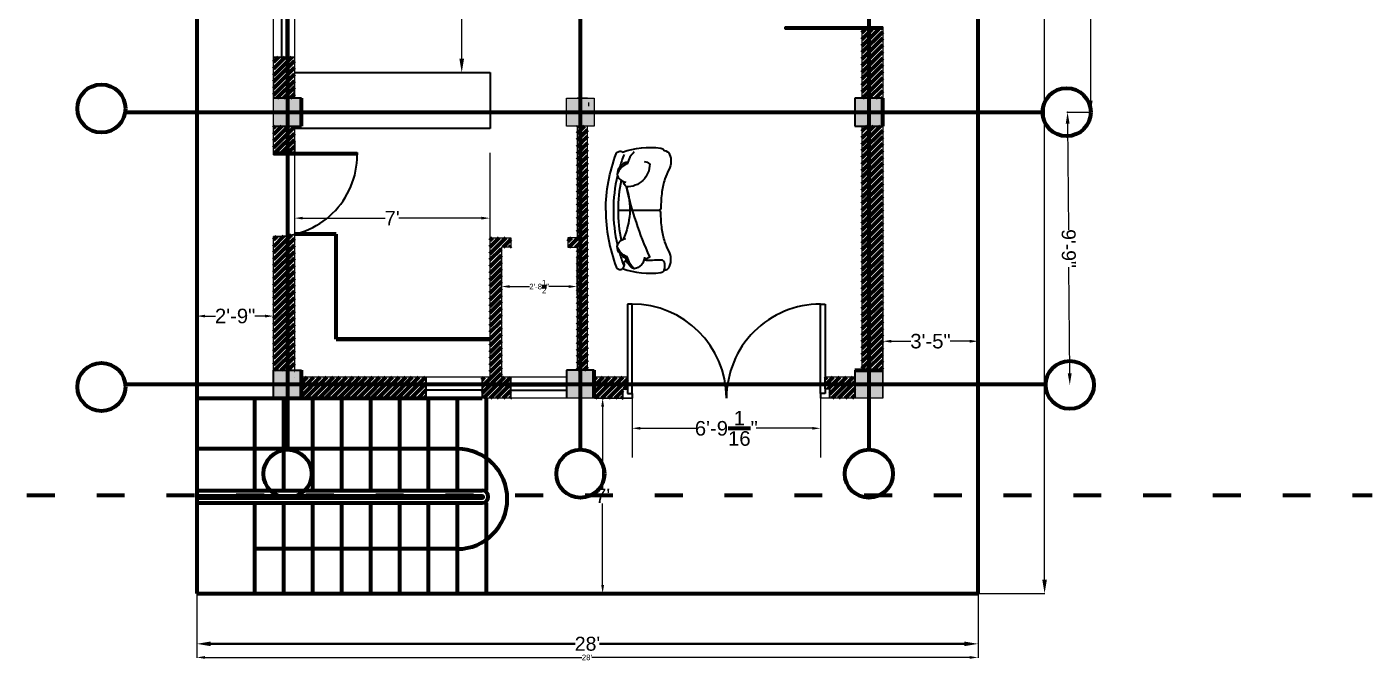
# Model space of a CAD drawing. Header units: inches. Extents: x -10 to 906, y -1163 to 117.
# Drawn here: x -10 to 568, y -595 to -322 of the extents above; entities that cross this region are included whole.
import ezdxf

# ---------------------------------------------------------------- set-up
doc = ezdxf.new("R2010")
doc.units = ezdxf.units.IN
doc.header["$MEASUREMENT"] = 0
doc.linetypes.add('ACAD_ISO03W100', pattern=[30, 12, -18])
doc.layers.get('0').update_dxf_attribs({"lineweight": 35})
for name, color, linetype, lineweight in [('beam1', 5, 'Continuous', 35), ('doors', 4, 'Continuous', 35), ('steps', 191, 'Continuous', 35), ('window', 6, 'Continuous', 35)]:
    doc.layers.add(name, color=color, linetype=linetype, lineweight=lineweight)
doc.layers.add('roof', color=51, linetype='Continuous', plot=False)
doc.layers.add('wall', color=3, linetype='Continuous', plot=False)
doc.styles.get("Standard").update_dxf_attribs({"font": 'arial.ttf'})
doc.dimstyles.get("Standard").update_dxf_attribs({"dimtxt": 2.4, "dimasz": 3.6, "dimexe": 0.18, "dimexo": 0.0625, "dimgap": 0.09, "dimtad": 0, "dimtih": 1, "dimtoh": 1, "dimdec": 4, "dimzin": 0, "dimdsep": 46, "dimlunit": 4, "dimtxsty": 'Standard', "dimcen": 0.09, "dimadec": 0, "dimazin": 0, "dimtfac": 1, "dimtdec": 4, "dimtofl": 0, "dimtmove": 0, "dimatfit": 3, "dimfxl": 1, "dimtolj": 1, "dimtzin": 0, "dimarcsym": 0})
pattern_1 = [(0, (0, 0), (0, 5), [0.5, -3])]

# ---------------------------------------------------------------- blocks, each defined once
blk = doc.blocks.new('*D10')
at = {"layer": 'Defpoints', "color": 0, "linetype": 'Continuous', "lineweight": 211, "ltscale": 10000, "transparency": 16777216}
for p in [(62.74, -565.49), (398.74, -565.49), (398.74, -592.98)]:
    blk.add_point(p, dxfattribs=at)
at = {"layer": 'roof', "color": 0, "linetype": 'Continuous', "lineweight": -2, "ltscale": 10000, "transparency": 16777216}
for p, q in [((62.74, -565.55), (62.74, -593.16)), ((398.74, -565.55), (398.74, -593.16)), ((66.34, -592.98), (228.35, -592.98)), ((395.14, -592.98), (232.65, -592.98))]:
    blk.add_line(p, q, dxfattribs=at)
at = {"layer": 'roof', "color": 0, "linetype": 'Continuous', "lineweight": 211, "ltscale": 10000, "transparency": 16777216}
for points in [[(66.34, -592.38), (66.34, -593.58), (62.74, -592.98)], [(395.14, -592.38), (395.14, -593.58), (398.74, -592.98)]]:
    blk.add_solid(points, dxfattribs=at)
at = {"layer": 'roof', "color": 0, "linetype": 'Continuous', "lineweight": 211, "ltscale": 10000, "transparency": 16777216, "insert": (230.5, -592.98), "char_height": 2.4, "width": 1.9428, "attachment_point": 5}
blk.add_mtext("\\A1;28'", dxfattribs=at)
blk = doc.blocks.new('*D11')
at = {"layer": 'Defpoints', "color": 0, "linetype": 'Continuous', "lineweight": 211, "ltscale": 100000, "transparency": 16777216}
for p in [(62.74, -565.49), (398.74, -565.49), (398.74, -587.13)]:
    blk.add_point(p, dxfattribs=at)
at = {"layer": 'roof', "color": 0, "linetype": 'Continuous', "lineweight": -2, "ltscale": 100000, "transparency": 16777216}
for p, q in [((62.74, -565.55), (62.74, -587.31)), ((398.74, -565.55), (398.74, -587.31))]:
    blk.add_line(p, q, dxfattribs=at)
at = {"layer": 'roof', "color": 0, "linetype": 'Continuous', "lineweight": 40, "ltscale": 100000, "transparency": 16777216}
for p, q in [((68.74, -587.13), (225.51, -587.13)), ((392.74, -587.13), (235.98, -587.13))]:
    blk.add_line(p, q, dxfattribs=at)
at = {"layer": 'roof', "color": 0, "linetype": 'Continuous', "lineweight": 211, "ltscale": 100000, "transparency": 16777216}
for points in [[(68.74, -586.13), (68.74, -588.13), (62.74, -587.13)], [(392.74, -586.13), (392.74, -588.13), (398.74, -587.13)]]:
    blk.add_solid(points, dxfattribs=at)
at = {"layer": 'roof', "color": 7, "linetype": 'Continuous', "lineweight": 211, "ltscale": 100000, "transparency": 16777216, "insert": (230.74, -587.13), "char_height": 6, "attachment_point": 5}
blk.add_mtext("\\A1;{\\C7;28'}", dxfattribs=at)
blk = doc.blocks.new('*D12')
at = {"layer": 'Defpoints', "color": 0, "linetype": 'Continuous', "lineweight": 211, "ltscale": 100000, "transparency": 16777216}
for p in [(398.74, 70.51), (398.74, -565.49), (427.3, -565.49)]:
    blk.add_point(p, dxfattribs=at)
at = {"layer": 'roof', "color": 0, "linetype": 'Continuous', "lineweight": -2, "ltscale": 100000, "transparency": 16777216}
for p, q in [((398.81, 70.51), (427.48, 70.51)), ((398.81, -565.49), (427.48, -565.49))]:
    blk.add_line(p, q, dxfattribs=at)
at = {"layer": 'roof', "color": 7, "linetype": 'Continuous', "lineweight": -2, "ltscale": 100000, "transparency": 16777216}
for p, q in [((427.3, 64.51), (427.3, -244.34)), ((427.3, -559.49), (427.3, -250.65))]:
    blk.add_line(p, q, dxfattribs=at)
at = {"layer": 'roof', "color": 7, "linetype": 'Continuous', "lineweight": 211, "ltscale": 100000, "transparency": 16777216}
for points in [[(426.3, 64.51), (428.3, 64.51), (427.3, 70.51)], [(426.3, -559.49), (428.3, -559.49), (427.3, -565.49)]]:
    blk.add_solid(points, dxfattribs=at)
at = {"layer": 'roof', "color": 5, "linetype": 'Continuous', "lineweight": 211, "ltscale": 100000, "transparency": 16777216, "insert": (427.3, -247.49), "char_height": 6, "attachment_point": 5}
blk.add_mtext("\\A1;{\\C7;53'}", dxfattribs=at)
blk = doc.blocks.new('*D18')
at = {"layer": 'Defpoints', "color": 0, "linetype": 'Continuous', "lineweight": 211, "ltscale": 100000, "transparency": 16777216}
for p in [(104.74, -375.89), (188.74, -375.89), (188.74, -404.07)]:
    blk.add_point(p, dxfattribs=at)
at = {"layer": 'roof', "color": 0, "linetype": 'Continuous', "lineweight": -2, "ltscale": 100000, "transparency": 16777216}
for p, q in [((104.74, -375.96), (104.74, -416.57)), ((188.74, -375.96), (188.74, -416.57)), ((108.34, -404.07), (143.8, -404.07)), ((185.14, -404.07), (149.68, -404.07))]:
    blk.add_line(p, q, dxfattribs=at)
at = {"layer": 'roof', "color": 0, "linetype": 'Continuous', "lineweight": 211, "ltscale": 100000, "transparency": 16777216}
for points in [[(108.34, -403.47), (108.34, -404.67), (104.74, -404.07)], [(185.14, -403.47), (185.14, -404.67), (188.74, -404.07)]]:
    blk.add_solid(points, dxfattribs=at)
at = {"layer": 'roof', "color": 0, "linetype": 'Continuous', "lineweight": 211, "ltscale": 100000, "transparency": 16777216, "insert": (146.74, -404.07), "char_height": 6.25, "attachment_point": 5}
blk.add_mtext("\\A1;7'", dxfattribs=at)
blk = doc.blocks.new('*D19')
at = {"layer": 'Defpoints', "color": 0, "linetype": 'Continuous', "lineweight": 211, "ltscale": 100000, "transparency": 16777216}
for p in [(226.24, -433.48), (193.74, -437.04), (226.24, -437.04)]:
    blk.add_point(p, dxfattribs=at)
at = {"layer": 'roof', "color": 0, "linetype": 'Continuous', "lineweight": -2, "ltscale": 100000, "transparency": 16777216}
for p, q in [((193.74, -436.98), (193.74, -420.98)), ((226.24, -436.98), (226.24, -420.98)), ((197.34, -433.48), (205.82, -433.48)), ((222.64, -433.48), (214.17, -433.48))]:
    blk.add_line(p, q, dxfattribs=at)
at = {"layer": 'roof', "color": 0, "linetype": 'Continuous', "lineweight": 211, "ltscale": 100000, "transparency": 16777216}
for points in [[(197.34, -432.88), (197.34, -434.08), (193.74, -433.48)], [(222.64, -432.88), (222.64, -434.08), (226.24, -433.48)]]:
    blk.add_solid(points, dxfattribs=at)
at = {"layer": 'roof', "color": 0, "linetype": 'Continuous', "lineweight": 211, "ltscale": 100000, "transparency": 16777216, "insert": (209.99, -433.48), "char_height": 2.4, "attachment_point": 5}
blk.add_mtext('\\A1;2\'-8{\\H1x;\\S1/2;}"', dxfattribs=at)
blk = doc.blocks.new('*D20')
at = {"layer": 'Defpoints', "color": 0, "linetype": 'Continuous', "lineweight": 211, "ltscale": 100000, "transparency": 16777216}
for p in [(233.68, -481.49), (233.68, -565.49), (237.27, -565.49)]:
    blk.add_point(p, dxfattribs=at)
at = {"layer": 'roof', "color": 0, "linetype": 'Continuous', "lineweight": -2, "ltscale": 100000, "transparency": 16777216}
for p, q in [((233.74, -481.49), (249.77, -481.49)), ((237.27, -485.09), (237.27, -520.28)), ((237.27, -561.89), (237.27, -526.71)), ((233.74, -565.49), (249.77, -565.49))]:
    blk.add_line(p, q, dxfattribs=at)
at = {"layer": 'roof', "color": 0, "linetype": 'Continuous', "lineweight": 211, "ltscale": 100000, "transparency": 16777216}
for points in [[(236.67, -485.09), (237.87, -485.09), (237.27, -481.49)], [(236.67, -561.89), (237.87, -561.89), (237.27, -565.49)]]:
    blk.add_solid(points, dxfattribs=at)
at = {"layer": 'roof', "color": 0, "linetype": 'Continuous', "lineweight": 211, "ltscale": 100000, "transparency": 16777216, "insert": (237.27, -523.49), "char_height": 6.25, "attachment_point": 5}
blk.add_mtext("\\A1;7'", dxfattribs=at)
blk = doc.blocks.new('*D21')
at = {"layer": 'Defpoints', "color": 0, "linetype": 'Continuous', "lineweight": 211, "ltscale": 100000, "transparency": 16777216}
for p in [(398.74, -457), (357.74, -481.49), (398.74, -481.49)]:
    blk.add_point(p, dxfattribs=at)
at = {"layer": 'roof', "color": 0, "linetype": 'Continuous', "lineweight": -2, "ltscale": 100000, "transparency": 16777216}
for p, q in [((357.74, -481.43), (357.74, -444.5)), ((398.74, -481.43), (398.74, -444.5)), ((361.34, -457), (369.85, -457)), ((395.14, -457), (386.64, -457))]:
    blk.add_line(p, q, dxfattribs=at)
at = {"layer": 'roof', "color": 0, "linetype": 'Continuous', "lineweight": 211, "ltscale": 100000, "transparency": 16777216}
for points in [[(361.34, -456.4), (361.34, -457.6), (357.74, -457)], [(395.14, -456.4), (395.14, -457.6), (398.74, -457)]]:
    blk.add_solid(points, dxfattribs=at)
at = {"layer": 'roof', "color": 0, "linetype": 'Continuous', "lineweight": 211, "ltscale": 100000, "transparency": 16777216, "insert": (378.24, -457), "char_height": 6.25, "attachment_point": 5}
blk.add_mtext('\\A1;3\'-5"', dxfattribs=at)
blk = doc.blocks.new('*D22')
at = {"layer": 'Defpoints', "color": 0, "linetype": 'Continuous', "lineweight": 211, "ltscale": 100000, "transparency": 16777216}
for p in [(62.74, -446.18), (62.74, -481.49), (95.74, -481.49)]:
    blk.add_point(p, dxfattribs=at)
at = {"layer": 'roof', "color": 0, "linetype": 'Continuous', "lineweight": -2, "ltscale": 100000, "transparency": 16777216}
for p, q in [((62.74, -481.43), (62.74, -433.68)), ((95.74, -481.43), (95.74, -433.68)), ((66.34, -446.18), (70.79, -446.18)), ((92.14, -446.18), (87.69, -446.18))]:
    blk.add_line(p, q, dxfattribs=at)
at = {"layer": 'roof', "color": 0, "linetype": 'Continuous', "lineweight": 211, "ltscale": 100000, "transparency": 16777216}
for points in [[(66.34, -445.58), (66.34, -446.78), (62.74, -446.18)], [(92.14, -445.58), (92.14, -446.78), (95.74, -446.18)]]:
    blk.add_solid(points, dxfattribs=at)
at = {"layer": 'roof', "color": 0, "linetype": 'Continuous', "lineweight": 211, "ltscale": 100000, "transparency": 16777216, "insert": (79.24, -446.18), "char_height": 6.25, "attachment_point": 5}
blk.add_mtext('\\A1;2\'-9"', dxfattribs=at)
blk = doc.blocks.new('*D23')
at = {"layer": 'Defpoints', "color": 0, "linetype": 'Continuous', "lineweight": 211, "ltscale": 100000, "transparency": 16777216}
for p in [(249.9, -479.49), (330.99, -479.49), (330.99, -494.44)]:
    blk.add_point(p, dxfattribs=at)
at = {"layer": 'roof', "color": 0, "linetype": 'Continuous', "lineweight": -2, "ltscale": 100000, "transparency": 16777216}
for p, q in [((249.9, -479.55), (249.9, -506.94)), ((330.99, -479.55), (330.99, -506.94)), ((253.5, -494.44), (277.64, -494.44)), ((327.39, -494.44), (303.25, -494.44))]:
    blk.add_line(p, q, dxfattribs=at)
at = {"layer": 'roof', "color": 0, "linetype": 'Continuous', "lineweight": 211, "ltscale": 100000, "transparency": 16777216}
for points in [[(253.5, -493.84), (253.5, -495.04), (249.9, -494.44)], [(327.39, -493.84), (327.39, -495.04), (330.99, -494.44)]]:
    blk.add_solid(points, dxfattribs=at)
at = {"layer": 'roof', "color": 0, "linetype": 'Continuous', "lineweight": 211, "ltscale": 100000, "transparency": 16777216, "insert": (290.44, -494.44), "char_height": 6.25, "attachment_point": 5}
blk.add_mtext('\\A1;6\'-9{\\H1x;\\S1/16;}"', dxfattribs=at)
blk = doc.blocks.new('*D34')
at = {"layer": 'Defpoints', "color": 0, "linetype": 'Continuous', "lineweight": 211, "ltscale": 100000, "transparency": 16777216}
for p in [(180.74, -172.99), (176.67, -341.45), (180.74, -341.45)]:
    blk.add_point(p, dxfattribs=at)
at = {"layer": 'steps', "color": 0, "linetype": 'Continuous', "lineweight": -2, "ltscale": 100000, "transparency": 16777216}
for p, q in [((180.68, -172.99), (176.49, -172.99)), ((176.67, -178.99), (176.67, -252.32)), ((176.67, -335.45), (176.67, -262.12)), ((180.68, -341.45), (176.49, -341.45))]:
    blk.add_line(p, q, dxfattribs=at)
at = {"layer": 'steps', "color": 0, "linetype": 'Continuous', "lineweight": 211, "ltscale": 100000, "transparency": 16777216}
for points in [[(175.67, -178.99), (177.67, -178.99), (176.67, -172.99)], [(175.67, -335.45), (177.67, -335.45), (176.67, -341.45)]]:
    blk.add_solid(points, dxfattribs=at)
at = {"layer": 'steps', "color": 0, "linetype": 'Continuous', "lineweight": 211, "ltscale": 100000, "transparency": 16777216, "insert": (176.67, -257.22), "char_height": 6, "attachment_point": 5, "rotation": 90}
blk.add_mtext("\\A1;14'", dxfattribs=at)
blk = doc.blocks.new('*D38')
at = {"layer": 'beam1', "color": 0, "linetype": 'Continuous', "lineweight": -2, "ltscale": 100000, "transparency": 16777216}
for p, q in [((447.19, -166.99), (447.31, -166.99)), ((447.13, -171.99), (447.13, -251.93)), ((447.13, -353.49), (447.13, -273.55)), ((436.85, -358.49), (447.31, -358.49))]:
    blk.add_line(p, q, dxfattribs=at)
at = {"layer": 'beam1', "color": 0, "linetype": 'Continuous', "lineweight": 211, "ltscale": 100000, "transparency": 16777216}
for points in [[(446.29, -171.99), (447.96, -171.99), (447.13, -166.99)], [(446.29, -353.49), (447.96, -353.49), (447.13, -358.49)]]:
    blk.add_solid(points, dxfattribs=at)
at = {"layer": 'Defpoints', "color": 0, "linetype": 'Continuous', "lineweight": 211, "ltscale": 100000, "transparency": 16777216}
for p in [(447.13, -166.99), (436.78, -358.49), (447.13, -358.49)]:
    blk.add_point(p, dxfattribs=at)
at = {"layer": 'beam1', "color": 0, "linetype": 'Continuous', "lineweight": 211, "ltscale": 100000, "transparency": 16777216, "insert": (447.13, -262.74), "char_height": 6, "attachment_point": 5, "rotation": 90}
blk.add_mtext("\\A1;16'", dxfattribs=at)
blk = doc.blocks.new('*D39')
at = {"layer": 'beam1', "color": 0, "linetype": 'Continuous', "lineweight": -2, "ltscale": 100000, "transparency": 16777216}
for p, q in [((437.12, -358.49), (437, -358.49)), ((437.22, -363.49), (437.59, -409.07)), ((438.1, -470.78), (437.73, -425.2)), ((438.08, -475.78), (437.96, -475.78))]:
    blk.add_line(p, q, dxfattribs=at)
at = {"layer": 'beam1', "color": 0, "linetype": 'Continuous', "lineweight": 211, "ltscale": 100000, "transparency": 16777216}
for points in [[(438.05, -363.48), (436.39, -363.5), (437.18, -358.49)], [(438.94, -470.78), (437.27, -470.79), (438.14, -475.78)]]:
    blk.add_solid(points, dxfattribs=at)
at = {"layer": 'Defpoints', "color": 0, "linetype": 'Continuous', "lineweight": 211, "ltscale": 100000, "transparency": 16777216}
for p in [(437.18, -358.49), (438.14, -475.78), (438.14, -475.78)]:
    blk.add_point(p, dxfattribs=at)
at = {"layer": 'beam1', "color": 0, "linetype": 'Continuous', "lineweight": 211, "ltscale": 100000, "transparency": 16777216, "insert": (437.66, -417.14), "char_height": 6, "attachment_point": 5, "rotation": 270.47197}
blk.add_mtext('\\A1;9\'-9"', dxfattribs=at)

msp = doc.modelspace()

# ---------------------------------------------------------------- hatches: boundary and pattern name
at = {"lineweight": 211, "transparency": 33554687}
h = msp.add_hatch(dxfattribs=at)
h.set_pattern_fill('ACAD_ISO07W100', color=256)
h.set_pattern_definition(pattern_1)
h.paths.add_polyline_path([(107.74398, 26.50907), (95.74398, 26.50907), (95.74398, 14.50907), (107.74398, 14.50907)])
h.paths.add_polyline_path([(233.74398, 26.50907), (221.74398, 26.50907), (221.74398, 14.50907), (233.74398, 14.50907)])
h.paths.add_polyline_path([(357.74398, 26.50907), (345.74398, 26.50907), (345.74398, 14.50907), (357.74398, 14.50907)])
h.paths.add_polyline_path([(357.74398, -160.99093), (345.74398, -160.99093), (345.74398, -172.99093), (357.74398, -172.99093)])
h.paths.add_polyline_path([(233.74398, -160.99093), (221.74398, -160.99093), (221.74398, -172.99093), (233.74398, -172.99093)], flags=0)
h.paths.add_polyline_path([(107.74398, -160.99093), (95.74398, -160.99093), (95.74398, -172.99093), (107.74398, -172.99093)])
h.paths.add_polyline_path([(107.74398, -352.49093), (95.74398, -352.49093), (95.74398, -364.49093), (107.74398, -364.49093)])
h.paths.add_polyline_path([(188.74398, -412.49093), (193.74398, -412.49093), (197.74398, -412.49093), (197.74398, -416.49093), (193.74398, -416.49093), (193.74398, -472.49093), (221.68154, -472.49093), (221.68154, -469.49093), (226.24398, -469.49093), (226.24398, -416.49093), (222.24398, -416.49093), (222.24398, -412.49093), (226.24398, -412.49093), (226.24398, -364.49093), (221.68154, -364.49093), (221.68154, -352.49093), (233.68154, -352.49093), (233.68154, -364.49093), (230.74398, -364.49093), (230.74398, -469.49093), (233.68154, -469.49093), (233.68154, -472.49093), (247.89549, -472.49093), (247.89549, -440.99093), (249.89549, -440.99093, -0.412341612), (290.54387, -481.38018, -0.413812604), (330.98846, -440.99093), (332.98846, -440.99093), (332.98846, -472.49093), (345.74398, -472.49093), (345.74398, -469.49093), (348.74398, -469.49093), (348.74398, -364.49093), (345.74398, -364.49093), (345.74398, -352.49093), (348.74398, -352.49093), (348.74398, -322.83036), (315.74398, -322.83036), (315.74398, -321.83036, -0.357729449), (348.74398, -281.60866), (348.74398, -280.83036), (348.74398, -172.99093), (345.74398, -172.99093), (342.74398, -172.99093), (342.74398, -130.99093, 0.386235106), (301.74398, -172.99093), (220.74398, -172.99093), (220.74398, -130.99093, 0.367707459), (180.74398, -172.99093), (104.74398, -172.99093), (104.74398, -346.98461), (188.74398, -346.98461), (188.74398, -370.98461), (104.74398, -370.98461), (104.74398, -375.89359), (131.74398, -375.89359), (131.74398, -376.89359, -0.348085232), (104.74398, -410.97804), (104.74398, -469.49093), (107.74398, -469.49093), (107.74398, -472.49093), (188.74398, -472.49093)], flags=17)
h.paths.add_polyline_path([(226.24398, -364.49093), (221.68154, -364.49093), (221.68154, -352.49093), (233.68154, -352.49093), (233.68154, -364.49093), (230.74398, -364.49093), (230.74398, -469.49093), (233.68154, -469.49093), (233.68154, -472.49093), (247.89549, -472.49093), (247.89549, -440.99093), (249.89549, -440.99093, -0.412341612), (290.54387, -481.38018, -0.413812604), (330.98846, -440.99093), (332.98846, -440.99093), (332.98846, -472.49093), (345.74398, -472.49093), (345.74398, -469.49093), (348.74398, -469.49093), (348.74398, -364.49093), (345.74398, -364.49093), (345.74398, -352.49093), (348.74398, -352.49093), (348.74398, -322.83036), (315.74398, -322.83036), (315.74398, -321.83036, -0.357729449), (348.74398, -281.60866), (348.74398, -280.83036), (348.74398, -172.99093), (345.74398, -172.99093), (342.74398, -172.99093), (342.74398, -130.99093, 0.386235106), (301.74398, -172.99093), (220.74398, -172.99093), (220.74398, -130.99093, 0.367707459), (180.74398, -172.99093), (104.74398, -172.99093), (104.74398, -346.98461), (188.74398, -346.98461), (188.74398, -370.98461), (104.74398, -370.98461), (104.74398, -375.89359), (131.74398, -375.89359), (131.74398, -376.89359, -0.348085232), (104.74398, -410.97804), (104.74398, -469.49093), (107.74398, -469.49093), (107.74398, -472.49093), (188.74398, -472.49093), (188.74398, -412.49093), (193.74398, -412.49093), (197.74398, -412.49093), (197.74398, -416.49093), (193.74398, -416.49093), (193.74398, -472.49093), (221.68154, -472.49093), (221.68154, -469.49093), (226.24398, -469.49093), (226.24398, -416.49093), (222.24398, -416.49093), (222.24398, -412.49093), (226.24398, -412.49093)], flags=17)
h.paths.add_polyline_path([(107.74398, -469.49093), (95.74398, -469.49093), (95.74398, -481.49093), (107.74398, -481.49093)])
h.paths.add_polyline_path([(233.68154, -469.49093), (221.68154, -469.49093), (221.68154, -481.49093), (233.68154, -481.49093)])
h.paths.add_polyline_path([(357.74398, -469.49093), (345.74398, -469.49093), (345.74398, -481.49093), (357.74398, -481.49093)])
h.paths.add_polyline_path([(357.74398, -352.49093), (345.74398, -352.49093), (345.74398, -364.49093), (357.74398, -364.49093)])
h.paths.add_polyline_path([(233.68154, -352.49093), (221.68154, -352.49093), (221.68154, -364.49093), (233.68154, -364.49093)], flags=0)
h = msp.add_hatch(dxfattribs=at)
h.set_pattern_fill('ANSI31', color=256, scale=16)
h.paths.add_polyline_path([(301.74398, -168.49093), (233.74398, -168.49093), (233.74398, -172.99093), (301.74398, -172.99093)])
h.paths.add_polyline_path([(229.24398, -30.99093), (306.24398, -30.99093), (306.24398, -26.49093), (301.24398, -26.49093), (301.24398, 17.50907), (345.74398, 17.50907), (345.74398, 26.50907), (233.74398, 26.50907), (233.74398, 17.50907), (296.74398, 17.50907), (296.74398, -26.49093), (229.24398, -26.49093), (229.24398, -21.99093), (224.74398, -21.99093), (224.74398, -160.99093), (229.24398, -160.99093)])
h.paths.add_polyline_path([(104.74398, 14.50907), (95.74398, 14.50907), (95.74398, -82.99093), (104.74398, -82.99093)])
h.paths.add_polyline_path([(180.74398, -168.49093), (107.74398, -168.49093), (107.74398, -172.99093), (180.74398, -172.99093)])
h.paths.add_polyline_path([(357.74398, -172.99093), (348.74398, -172.99093), (348.74398, -281.60866, -0.055234877), (357.74398, -280.83036)])
h.paths.add_polyline_path([(357.74398, -118.99093), (348.74398, -118.99093), (348.74398, -160.99093), (357.74398, -160.99093)])
h.paths.add_polyline_path([(357.74398, 14.50907), (348.74398, 14.50907), (348.74398, -26.49093), (343.74398, -26.49093), (343.74398, -30.99093), (348.74398, -30.99093), (348.74398, -82.99093), (357.74398, -82.99093)])
h.paths.add_polyline_path([(192.23554, 26.50907), (107.74398, 26.50907), (107.74398, 17.50907), (192.23554, 17.50907)])
h.paths.add_polyline_path([(221.74398, 26.50907), (216.23554, 26.50907), (216.23554, 17.50907), (221.74398, 17.50907)])
h.paths.add_polyline_path([(104.74398, -334.83036), (95.74398, -334.83036), (95.74398, -352.49093), (104.74398, -352.49093), (104.74398, -346.98461)])
h.paths.add_polyline_path([(104.74398, -364.49093), (95.74398, -364.49093), (95.74398, -375.89359), (104.74398, -375.89359), (104.74398, -370.98461)])
h.paths.add_polyline_path([(104.74398, -410.97804, -0.064863612), (95.74398, -411.89359), (95.74398, -469.49093), (104.74398, -469.49093)])
h.paths.add_polyline_path([(193.74398, -416.49093), (197.74398, -416.49093), (197.74398, -412.49093), (193.74398, -412.49093), (188.74398, -412.49093), (188.74398, -472.49093), (185.40913, -472.49093), (185.40913, -481.49093), (197.68154, -481.49093), (197.68154, -472.49093), (193.74398, -472.49093)])
h.paths.add_polyline_path([(230.74398, -364.49093), (226.24398, -364.49093), (226.24398, -412.49093), (222.24398, -412.49093), (222.24398, -416.49093), (226.24398, -416.49093), (226.24398, -469.49093), (230.74398, -469.49093)])
h.paths.add_polyline_path([(357.74398, -364.49093), (348.74398, -364.49093), (348.74398, -469.49093), (357.74398, -469.49093)])
h.paths.add_polyline_path([(357.74398, -322.83036), (348.74398, -322.83036), (348.74398, -352.49093), (357.74398, -352.49093)])
h.paths.add_polyline_path([(345.74398, -472.49093), (332.98846, -472.49093), (332.98846, -477.49093), (334.98846, -477.49093), (334.98846, -481.49093), (345.74398, -481.49093)])
h.paths.add_polyline_path([(245.89549, -477.49093), (247.89549, -477.49093), (247.89549, -472.49093), (233.68154, -472.49093), (233.68154, -481.49093), (245.89549, -481.49093)])
h.paths.add_polyline_path([(161.40913, -472.49093), (107.74398, -472.49093), (107.74398, -481.49093), (161.40913, -481.49093)])
h = msp.add_hatch(dxfattribs=at)
h.set_pattern_fill('ACAD_ISO07W100', color=256)
h.set_pattern_definition(pattern_1)
h.paths.add_polyline_path([(227.69755, -358.49093), (233.68154, -358.49093), (233.68154, -352.49093), (227.69821, -352.49093)])
at = {"layer": 'steps', "linetype": 'Continuous', "lineweight": 211, "ltscale": 100000, "transparency": 33554681}
h = msp.add_hatch(color=1, dxfattribs=at)
h.dxf.hatch_style = 1
h.paths.add_polyline_path([(107.74398, 26.50907), (95.74398, 26.50907), (95.74398, 14.50907), (107.74398, 14.50907)])
h.paths.add_polyline_path([(233.74398, 26.50907), (221.74398, 26.50907), (221.74398, 14.50907), (233.74398, 14.50907)])
h.paths.add_polyline_path([(357.74398, 26.50907), (345.74398, 26.50907), (345.74398, 14.50907), (357.74398, 14.50907)])
h.paths.add_polyline_path([(233.74398, -160.99093), (221.74398, -160.99093), (221.74398, -172.99093), (233.74398, -172.99093)])
h.paths.add_polyline_path([(107.74398, -160.99093), (95.74398, -160.99093), (95.74398, -172.99093), (107.74398, -172.99093)])
h.paths.add_polyline_path([(357.74398, -160.99093), (345.74398, -160.99093), (345.74398, -172.99093), (357.74398, -172.99093)])
h.paths.add_polyline_path([(107.74398, -469.49093), (95.74398, -469.49093), (95.74398, -481.49093), (107.74398, -481.49093)])
h.paths.add_polyline_path([(107.74398, -352.49093), (95.74398, -352.49093), (95.74398, -364.49093), (107.74398, -364.49093)])
h.paths.add_polyline_path([(233.68154, -469.49093), (221.68154, -469.49093), (221.68154, -481.49093), (233.68154, -481.49093)])
h.paths.add_polyline_path([(233.68154, -352.49093), (221.68154, -352.49093), (221.68154, -364.49093), (233.68154, -364.49093)])
h.paths.add_polyline_path([(357.74398, -352.49093), (345.74398, -352.49093), (345.74398, -364.49093), (357.74398, -364.49093)])
h.paths.add_polyline_path([(357.74398, -469.49093), (345.74398, -469.49093), (345.74398, -481.49093), (357.74398, -481.49093)])

# ---------------------------------------------------------------- linework, layer by layer
at = {"color": 1, "lineweight": 100}
for p, q in [((62.74398, 70.50907), (62.74398, -565.49093)), ((62.74398, -565.49093), (398.74398, -565.49093))]:
    msp.add_line(p, q, dxfattribs=at)
at = {"color": 1, "lineweight": 158}
msp.add_line((398.74398, -565.49093), (398.74398, 70.50907), dxfattribs=at)
for p, q in [((315.74398, -322.83036), (315.74398, -321.83036)), ((357.74398, -322.83036), (348.74398, -322.83036)), ((104.74398, -352.49093), (104.74398, -346.98461)), ((104.93375, -341.45144), (188.93375, -341.45144)), ((188.93375, -341.45144), (188.93375, -365.45144)), ((107.74398, -352.49093), (95.74398, -352.49093)), ((107.74398, -364.49093), (107.74398, -352.49093)), ((357.74398, -352.49093), (345.74398, -352.49093)), ((345.74398, -352.49093), (345.74398, -364.49093)), ((95.74398, -364.49093), (107.74398, -364.49093)), ((188.93375, -365.45144), (104.93375, -365.45144)), ((345.74398, -364.49093), (357.74398, -364.49093)), ((104.74398, -375.89359), (95.74398, -375.89359)), ((95.74398, -375.89359), (95.74398, -376.89359)), ((104.74398, -370.98461), (104.74398, -375.89359)), ((131.74398, -375.89359), (131.74398, -376.89359)), ((95.74398, -411.89359), (97.7162, -411.89359)), ((249.89549, -440.99093), (247.89549, -440.99093)), ((330.98846, -440.99093), (332.98846, -440.99093)), ((95.74398, -481.49093), (95.74398, -469.49093)), ((95.74398, -469.49093), (107.74398, -469.49093)), ((104.74398, -472.49093), (104.74398, -472.49093)), ((107.74398, -469.49093), (107.74398, -481.49093)), ((233.68154, -469.49093), (221.68154, -469.49093)), ((221.68154, -469.49093), (221.68154, -481.49093)), ((233.68154, -481.49093), (233.68154, -469.49093)), ((247.89549, -472.49093), (247.89549, -477.49093)), ((332.98846, -477.49093), (332.98846, -472.49093)), ((357.74398, -469.49093), (345.74398, -469.49093)), ((345.74398, -469.49093), (345.74398, -481.49093)), ((245.89549, -481.49093), (245.89549, -477.49093)), ((245.89549, -477.49093), (247.89549, -477.49093)), ((247.89549, -477.49093), (247.89549, -479.49093)), ((247.89549, -479.49093), (249.89549, -479.49093)), ((249.89549, -479.49093), (249.89549, -481.49093)), ((332.98846, -479.49093), (330.98846, -479.49093)), ((330.98846, -479.49093), (330.98846, -481.49093)), ((332.98846, -477.49093), (332.98846, -479.49093)), ((334.98846, -477.49093), (332.98846, -477.49093)), ((334.98846, -481.49093), (334.98846, -477.49093)), ((247.89549, -481.49093), (247.89549, -481.49093)), ((290.54387, -481.49093), (290.54387, -481.38018)), ((330.98846, -481.49093), (330.98846, -481.49093))]:
    msp.add_line(p, q)
at = {"color": 2, "transparency": 33554687}
msp.add_line((261.41299, -400.71517), (243.88352, -400.71517), dxfattribs=at)
msp.add_line((261.41299, -400.71517), (243.88352, -400.71517), dxfattribs=at)
at = {"lineweight": 211, "transparency": 33554687}
for p, q in [((62.74398, -481.49093), (185.40913, -481.49093)), ((174.73558, -503.28799), (62.74398, -503.28799)), ((62.74398, -521.1844), (185.40913, -521.1844)), ((62.74398, -523.43876), (185.40913, -523.43876)), ((185.40913, -524.43876), (62.74398, -524.43876)), ((62.74398, -526.51289), (185.40913, -526.51289)), ((174.73558, -546.33789), (87.631, -546.33789))]:
    msp.add_line(p, q, dxfattribs=at)
at = {"linetype": 'ACAD_ISO03W100', "lineweight": 211, "transparency": 33554687}
msp.add_line((-10.30363, -523.25392), (568.13283, -523.25392), dxfattribs=at)
at = {"color": 2, "ltscale": 0.03, "transparency": 33554687}
for points in [[(238.63217, -400.71517, -0.091147887), (243.10073, -376.40613, -0.507087595), (245.82375, -375.6566, -0.120617061), (262.26324, -373.96518, -0.231213783), (263.74112, -374.95099, -0.263002645), (266.06984, -376.63749, -0.202138419), (265.9159, -383.06778, 0.050162362), (263.97764, -387.2111, 0.02555511), (262.78756, -392.71126, 0.02916006), (262.26945, -399.84264, -0.401125704), (261.41299, -400.71517)], [(238.63217, -400.71517, 0.091147887), (243.10073, -425.02421, 0.507087595), (245.82375, -425.77374, 0.120617061), (262.26324, -427.46516, 0.231213783), (263.74112, -426.47935, 0.263002645), (266.06984, -424.79285, 0.202138419), (265.9159, -418.36256, -0.050162362), (263.97764, -414.21924, -0.02555511), (262.78756, -408.71908, -0.02916006), (262.26945, -401.5877, 0.401125704), (261.41299, -400.71517)]]:
    msp.add_lwpolyline(points, format="xyb", dxfattribs=at)
at = {"color": 2, "transparency": 33554687}
for points in [[(250.86876, -375.57247, 0.147729876), (247.86044, -380.68853, 0.213342759), (243.44823, -385.20271, 0.17866181)], [(247.62068, -379.98175, 0.306663495), (243.44823, -385.20271, 0.306329966), (247.25877, -388.61341, -0.87284716)], [(255.17424, -379.70596, -0.16554063), (257.48707, -380.78885, -0.425989169), (247.45933, -390.61971, -0.121523323), (246.07718, -388.28605, 7.115464291)], [(255.17424, -421.72437, 0.16554063), (257.48707, -420.64149, -0.046291463), (247.45933, -390.61971, -0.189549284), (246.07718, -413.14428, -7.115464291)], [(247.62068, -421.44859, -0.306663495), (243.44823, -416.22763, -0.306329966), (247.25877, -412.81692, 0.87284716)], [(250.86876, -425.85787, -0.147729876), (247.86044, -420.7418, -0.213342759), (243.44823, -416.22763, -0.17866181)], [(245.82375, -425.77374, 0.174629682), (246.50892, -424.70162, 0.041507516), (246.60152, -424.04412, 0.058407765), (246.57892, -423.66622, -0.207514067), (247.36173, -421.86128, -2.30571818)], [(255.28097, -420.84212, -0.356772365), (250.86876, -425.85787, -0.24954205), (247.23273, -421.31314, 9.616880348)], [(263.74112, -426.47935, 0.118752797), (264.01369, -425.57156), (264.01369, -423.82111, 0.414213562), (262.26324, -422.07066, -0.022119808), (255.04884, -422.21081, 0.24920245)]]:
    msp.add_lwpolyline(points, format="xyb", dxfattribs=at)
for centre, radius, start, end in [((306.98723, -400.71517), 65.10488, 158.31795631, 163.42586876), ((306.98723, -400.71517), 65.10488, 166.71479517, 180), ((305.23678, -400.71517), 61.35326, 167.87326426, 180), ((306.98723, -400.71517), 65.10488, 180, 193.28520483), ((305.23678, -400.71517), 61.35326, 180, 192.12673574), ((306.98723, -400.71517), 65.10488, 196.57413124, 201.68204369), ((306.98723, -400.71517), 63.35443, 198.90143321, 199.56457577)]:
    msp.add_arc(centre, radius, start, end, dxfattribs=at)
at = {"lineweight": 211, "transparency": 33554687}
for centre, radius in [((174.73558, -524.81294), 21.52495), ((185.40913, -523.84865), 2.66424), ((185.40913, -523.93876), 0.5)]:
    msp.add_arc(centre, radius, 270, 90, dxfattribs=at)
at = {"layer": 'beam1', "color": 5, "linetype": 'ACAD_ISO03W100', "lineweight": 211, "ltscale": 100000, "transparency": 33554687}
for p, q in [((101.74398, 96.69856), (101.74398, -503.28799)), ((227.68154, -503.28799), (227.74398, 96.69856)), ((32.72639, -358.49093), (427.29843, -358.49093)), ((32.72639, -475.49093), (427.29843, -475.49093))]:
    msp.add_line(p, q, dxfattribs=at)
at = {"layer": 'beam1', "color": 5, "linetype": 'ACAD_ISO03W100', "lineweight": 120, "ltscale": 100000, "transparency": 33554687}
msp.add_line((351.74398, 96.69856), (351.74398, -503.28799), dxfattribs=at)
at = {"layer": 'beam1', "color": 7, "linetype": 'Continuous', "lineweight": 211, "ltscale": 100000, "transparency": 33554687}
for p, q in [((107.74398, -364.49093), (107.74398, -352.49093)), ((357.74398, -364.49093), (357.74398, -352.49093)), ((107.74398, -481.49093), (107.74398, -469.49093)), ((233.68154, -481.49093), (233.68154, -469.49093)), ((345.74398, -469.49093), (357.74398, -469.49093)), ((227.68462, -475.48786), (227.68154, -475.49093)), ((227.68154, -475.49093), (227.68462, -475.494))]:
    msp.add_line(p, q, dxfattribs=at)
at = {"layer": 'beam1', "color": 5, "linetype": 'Continuous', "lineweight": 211, "ltscale": 100000, "transparency": 33554687}
for centre in [(21.73961, -356.92992), (436.78398, -358.49093), (21.73961, -476.66803), (438.14383, -475.78334), (101.7687, -513.96653), (227.7032, -513.96653), (351.74398, -513.96653)]:
    msp.add_circle(centre, 10.34376, dxfattribs=at)
at = {"layer": 'doors'}
for p, q in [((315.74398, -321.83036), (357.74398, -321.83036)), ((348.74398, -322.83036), (315.74398, -322.83036)), ((95.74398, -375.89359), (131.74398, -375.89359)), ((131.74398, -376.89359), (95.74398, -376.89359)), ((247.89549, -440.99093), (247.89549, -472.49093)), ((249.89549, -479.49093), (249.89549, -440.99093)), ((330.98846, -479.49093), (330.98846, -440.99093)), ((332.98846, -440.99093), (332.98846, -472.49093))]:
    msp.add_line(p, q, dxfattribs=at)
for centre, radius, start, end in [((96.73009, -376.89359), 35.01389, 268.38614109, 0), ((249.89549, -481.64015), 40.64922, 0.36643328, 90), ((330.98846, -481.43556), 40.44463, 90, 180.07844652)]:
    msp.add_arc(centre, radius, start, end, dxfattribs=at)
at = {"layer": 'roof', "linetype": 'Continuous', "lineweight": 211, "transparency": 33554687}
for p, q in [((122.70899, -410.97804), (104.74398, -410.97804)), ((122.70899, -456.06464), (122.70899, -410.97804)), ((122.70899, -456.06464), (188.74398, -456.06464)), ((188.74398, -456.06464), (122.70899, -456.06464)), ((188.74398, -472.49093), (188.74398, -472.49093))]:
    msp.add_line(p, q, dxfattribs=at)
at = {"layer": 'steps', "lineweight": 211, "transparency": 33554687}
for p, q in [((87.631, -481.49093), (87.631, -521.1844)), ((100.07451, -481.49093), (100.07451, -521.1844)), ((112.51802, -481.49093), (112.51802, -521.1844)), ((124.96153, -481.49093), (124.96153, -521.1844)), ((137.40504, -481.49093), (137.40504, -521.1844)), ((149.84855, -481.49093), (149.84855, -521.1844)), ((162.29206, -481.49093), (162.29206, -521.1844)), ((174.73558, -481.49093), (174.73558, -521.1844)), ((187.17909, -481.49093), (187.17909, -521.1844)), ((87.631, -526.51289), (87.631, -565.49093)), ((100.07451, -526.51289), (100.07451, -565.49093)), ((112.51802, -526.51289), (112.51802, -565.49093)), ((124.96153, -526.51289), (124.96153, -565.49093)), ((137.40504, -526.51289), (137.40504, -565.49093)), ((149.84855, -526.51289), (149.84855, -565.49093)), ((162.29206, -526.51289), (162.29206, -565.49093)), ((174.73558, -526.51289), (174.73558, -565.49093)), ((187.17909, -526.51289), (187.17909, -565.49093))]:
    msp.add_line(p, q, dxfattribs=at)
at = {"layer": 'wall'}
for p, q in [((95.74398, -376.89359), (95.74398, 26.50907)), ((104.74398, -172.99093), (104.74398, -346.98461)), ((348.74398, -322.83036), (348.74398, -352.49093)), ((357.74398, -321.83036), (357.74398, -481.49093)), ((95.74398, -343.49093), (95.74398, -352.49093)), ((104.74398, -346.98461), (104.74398, -352.49093)), ((221.68154, -364.49093), (221.68154, -352.49093)), ((221.68154, -352.49093), (233.68154, -352.49093)), ((230.74398, -352.49093), (226.24398, -352.49093)), ((230.74398, -352.49093), (226.24398, -352.49093)), ((233.68154, -352.49093), (233.68154, -364.49093)), ((104.74398, -364.49093), (104.74398, -370.98461)), ((233.68154, -364.49093), (221.68154, -364.49093)), ((226.24398, -364.49093), (226.24398, -412.49093)), ((230.74398, -469.49093), (230.74398, -364.49093)), ((348.74398, -364.49093), (348.74398, -469.49093)), ((95.74398, -481.49093), (95.74398, -411.89359)), ((104.74398, -410.97804), (104.74398, -469.49093)), ((188.74398, -412.49093), (188.74398, -472.49093)), ((188.74398, -412.49093), (193.74398, -412.49093)), ((193.74398, -412.49093), (197.74398, -412.49093)), ((197.74398, -412.49093), (197.74398, -416.49093)), ((226.24398, -412.49093), (222.24398, -412.49093)), ((222.24398, -412.49093), (222.24398, -416.49093)), ((193.74398, -416.49093), (193.74398, -472.49093)), ((197.74398, -416.49093), (193.74398, -416.49093)), ((222.24398, -416.49093), (226.24398, -416.49093)), ((226.24398, -416.49093), (226.24398, -469.49093)), ((188.74398, -472.49093), (107.74398, -472.49093)), ((221.68154, -472.49093), (193.74398, -472.49093)), ((247.89549, -472.49093), (233.68154, -472.49093)), ((345.74398, -472.49093), (332.98846, -472.49093)), ((249.89549, -481.49093), (95.74398, -481.49093)), ((357.74398, -481.49093), (330.98846, -481.49093))]:
    msp.add_line(p, q, dxfattribs=at)
at = {"layer": 'window'}
for p, q in [((99.24398, -286.83036), (99.24398, -334.83036)), ((101.24398, -286.83036), (101.24398, -334.83036)), ((95.74398, -334.83036), (104.74398, -334.83036)), ((161.40913, -481.49093), (161.40913, -472.49093)), ((185.40913, -472.49093), (185.40913, -481.49093)), ((197.68154, -472.49093), (197.68154, -481.49093)), ((221.68154, -472.49093), (221.68154, -481.49093)), ((185.40913, -475.99093), (161.40913, -475.99093)), ((185.40913, -477.99093), (161.40913, -477.99093)), ((197.68154, -475.99093), (221.68154, -475.99093)), ((197.68154, -477.99093), (221.68154, -477.99093))]:
    msp.add_line(p, q, dxfattribs=at)

# ---------------------------------------------------------------- dimensions: what is measured, and where the dimension line sits
at = {"layer": 'beam1', "color": 7, "linetype": 'Continuous', "lineweight": 211, "ltscale": 100000, "transparency": 33554687}
dim = msp.add_linear_dim(base=(447.1277360528, -358.4909303277), p1=(447.1277360528, -166.9909303277), p2=(436.7839774649, -358.4909303277), angle=90, dimstyle='Standard', override={"dimtxt": 6, "dimasz": 5, "dimgap": 6, "dimtih": 0, "dimtoh": 0, "dimdec": 0, "dimtdec": 0}, dxfattribs=at)
dim.commit()
dim.dimension.update_dxf_attribs({"geometry": '*D38', "text_midpoint": (447.1277360528, -262.7409303277)})
dim = msp.add_aligned_dim(p1=(437.17762, -358.49093), p2=(438.14383, -475.78334), distance=0, dimstyle='Standard', override={"dimtxt": 6, "dimasz": 5, "dimtih": 0, "dimtoh": 0, "dimdec": 0, "dimtdec": 0}, dxfattribs=at)
dim.commit()
dim.dimension.update_dxf_attribs({"geometry": '*D39', "text_midpoint": (437.66073, -417.13714)})
at = {"layer": 'roof', "color": 7, "linetype": 'Continuous', "lineweight": 211, "ltscale": 100000, "transparency": 33554687}
dim = msp.add_linear_dim(base=(427.29843, -565.49093), p1=(398.74398, 70.50907), p2=(398.74398, -565.49093), angle=90, text='{\\C7;<>}', dimstyle='Standard', override={"dimtxt": 6, "dimasz": 6, "dimclrd": 7, "dimclrt": 5}, dxfattribs=at)
dim.commit()
dim.dimension.update_dxf_attribs({"geometry": '*D12', "text_midpoint": (427.29843, -247.49093)})
for base, p1, p2, override, picture, middle in [((188.74398, -404.07275), (104.74398, -375.89359), (188.74398, -375.89359), {"dimtxt": 6.25, "dimexe": 12.5}, '*D18', (146.74398, -404.07275)), ((226.24398, -433.48321), (193.74398, -437.04245), (226.24398, -437.04245), {"dimexe": 12.5}, '*D19', (209.99398, -433.48321)), ((62.74398, -446.18351), (95.74398, -481.49093), (62.74398, -481.49093), {"dimtxt": 6.25, "dimexe": 12.5}, '*D22', (79.24398, -446.18351)), ((398.74398, -456.99951), (357.74398, -481.49093), (398.74398, -481.49093), {"dimtxt": 6.25, "dimexe": 12.5}, '*D21', (378.24398, -456.99951)), ((330.98846, -494.43952), (249.89549, -479.49093), (330.98846, -479.49093), {"dimtxt": 6.25, "dimexe": 12.5}, '*D23', (290.44197, -494.43952))]:
    dim = msp.add_linear_dim(base=base, p1=p1, p2=p2, dimstyle='Standard', override=override, dxfattribs=at)
    dim.commit()
    dim.dimension.update_dxf_attribs({"geometry": picture, "text_midpoint": middle})
dim = msp.add_linear_dim(base=(237.27202, -565.49093), p1=(233.68154, -481.49093), p2=(233.68154, -565.49093), angle=90, dimstyle='Standard', override={"dimtxt": 6.25, "dimexe": 12.5}, dxfattribs=at)
dim.commit()
dim.dimension.update_dxf_attribs({"geometry": '*D20', "text_midpoint": (237.27202, -523.49093)})
at = {"layer": 'roof', "color": 5, "linetype": 'Continuous', "lineweight": 211, "ltscale": 10000, "transparency": 33554472}
dim = msp.add_linear_dim(base=(398.74398, -592.97626), p1=(62.74398, -565.49093), p2=(398.74398, -565.49093), dimstyle='Standard', override={"dimscale": 0}, dxfattribs=at)
dim.commit()
dim.dimension.update_dxf_attribs({"geometry": '*D10', "text_midpoint": (230.4997, -592.97626), "dimtype": 160})
at = {"layer": 'roof', "color": 7, "linetype": 'Continuous', "lineweight": 211, "ltscale": 100000, "transparency": 33554687}
dim = msp.add_linear_dim(base=(398.74398, -587.13339), p1=(62.74398, -565.49093), p2=(398.74398, -565.49093), text='{\\C7;<>}', dimstyle='Standard', override={"dimtxt": 6, "dimasz": 6, "dimclrt": 7, "dimlwd": 40}, dxfattribs=at)
dim.commit()
dim.dimension.update_dxf_attribs({"geometry": '*D11', "text_midpoint": (230.74398, -587.13339)})
at = {"layer": 'steps', "color": 7, "linetype": 'Continuous', "lineweight": 211, "ltscale": 100000, "transparency": 33554687}
dim = msp.add_linear_dim(base=(176.66554, -341.45144), p1=(180.74398, -172.99093), p2=(180.74398, -341.45144), angle=90, dimstyle='Standard', override={"dimtxt": 6, "dimasz": 6, "dimtih": 0, "dimtoh": 0, "dimdec": 0, "dimtdec": 0}, dxfattribs=at)
dim.commit()
dim.dimension.update_dxf_attribs({"geometry": '*D34', "text_midpoint": (176.66554, -257.22118)})

doc.saveas('drawing.dxf')
